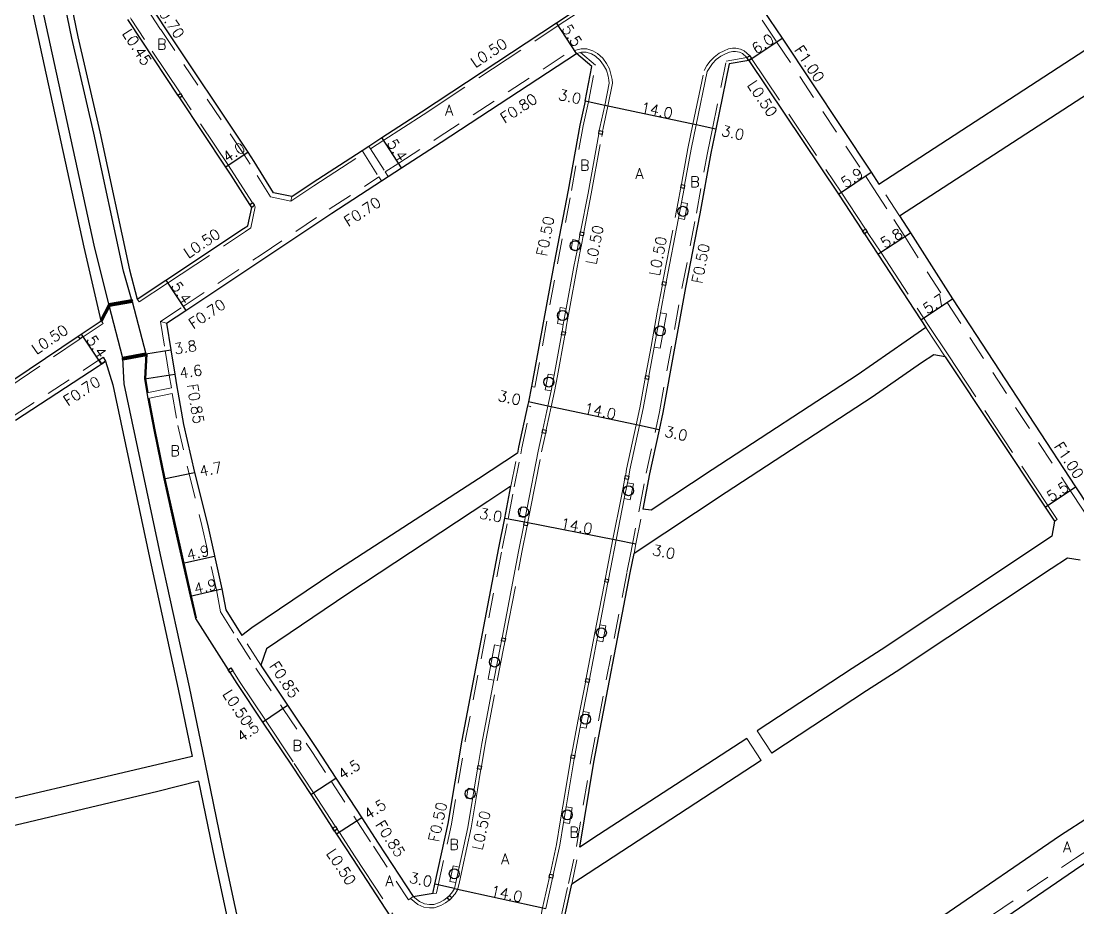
# Model space of a CAD drawing. Header units: metres. Extents: x -11200 to -10400, y -111600 to -111000.
# Drawn here: x -11055.8 to -10897.6, y -111261.6 to -111128.9 of the extents above; entities that cross this region are included whole.
import ezdxf

# ---------------------------------------------------------------- set-up
doc = ezdxf.new("R2010")
doc.units = ezdxf.units.M
doc.header["$LTSCALE"] = 2.5
doc.linetypes.add('22320', pattern=[2.5, 1.5, -1])
doc.linetypes.add('22330', pattern=[4, 3, -1])
doc.layers.get('0').update_dxf_attribs({"color": 150, "lineweight": 50})
for name, color, linetype, lineweight in [('2101000', 177, 'Continuous', 30), ('2102000', 191, 'Continuous', 30), ('2102001', 191, 'Continuous', 9), ('2203000', 5, 'Continuous', 50), ('2213000', 6, 'Continuous', 9), ('2232000', 4, '22320', 9), ('2233000', 62, '22330', 9), ('2236000', 3, 'Continuous', 15), ('6165200', 3, 'Continuous', 30), ('9201100', 215, 'Continuous', 30), ('9202200', 155, 'Continuous', 60), ('9203500', 155, 'Continuous', 30)]:
    doc.layers.add(name, color=color, linetype=linetype, lineweight=lineweight)
for name, color, linetype in [('2235000', 7, 'Continuous'), ('2238000', 11, 'Continuous'), ('9201500', 222, 'Continuous'), ('9202100', 82, 'Continuous'), ('9301100', 77, 'Continuous')]:
    doc.layers.add(name, color=color, linetype=linetype)
doc.styles.add('Dm_Anotation', font='txt.shx', dxfattribs={"bigfont": 'pscdm.shx'})

# ---------------------------------------------------------------- blocks, each defined once
blk = doc.blocks.new('223800')
at = {"color": 0, "linetype": 'Continuous'}
blk.add_circle((0, 0), 0.75, dxfattribs=at)

msp = doc.modelspace()

# ---------------------------------------------------------------- linework, layer by layer
at = {"layer": '2101000'}
for points in [[(-11018, -111154.59), (-11020.9, -111149.92), (-11021.78, -111148.52), (-11034.29, -111129.76), (-11047.47, -111109.55), (-11049.29, -111101.78), (-11050.55, -111096.37), (-11049.17, -111092.82), (-11046.05, -111090.77), (-11043.94, -111089.38), (-11042.69, -111088.56), (-11037.53, -111085.17), (-11022.29, -111075.15), (-11006.77, -111064.79), (-10998.1, -111059.1), (-10996.14, -111059.5)], [(-10947.55, -111123.03), (-10941.89, -111131.44), (-10928.57, -111151.5), (-10927.41, -111153.29)], [(-11015.25, -111155.14), (-11012.22, -111153.12), (-11004.74, -111148.26), (-11003.74, -111147.6), (-11001.77, -111146.32), (-10995.87, -111142.49), (-10975.67, -111129.15), (-10971.64, -111126.5), (-10971.29, -111126.26), (-10969.44, -111124.97)], [(-11038.37, -111170.52), (-11034.11, -111167.69), (-11022.46, -111159.95), (-11021.82, -111159.53), (-11021.25, -111156.79), (-11021.52, -111156.36), (-11024.32, -111151.98), (-11025.11, -111150.74), (-11032.01, -111140.39), (-11032.29, -111139.97), (-11037.66, -111131.93), (-11039.78, -111128.67)], [(-11034.02, -111174.11), (-11031.12, -111172.19), (-11019.46, -111164.44), (-11009.25, -111157.63), (-11001.84, -111152.81), (-11000.84, -111152.16), (-10998.83, -111150.85), (-10992.91, -111147.01), (-10972.64, -111133.74)], [(-10971.37, -111140.9), (-10970.36, -111135.7), (-10972.64, -111133.74)], [(-10946.87, -111134.78), (-10949.82, -111135.32)], [(-10946.87, -111134.78), (-10933.47, -111154.78), (-10929.84, -111160.3), (-10929.56, -111160.72), (-10927.55, -111163.77), (-10921.15, -111173.59), (-10920.39, -111174.75)], [(-10949.82, -111135.32), (-10951.81, -111145.07), (-10952.58, -111148.69), (-10954.21, -111157.75), (-10956.34, -111168.79), (-10959.75, -111187.46), (-10960.31, -111190.06), (-10961.72, -111196.65), (-10962.75, -111201.92)], [(-10971.37, -111140.9), (-10972.15, -111144.48), (-10973.89, -111154.18), (-10976, -111165.1), (-10979.37, -111183.56), (-10979.86, -111185.87), (-10980, -111186.48), (-10981.31, -111192.63), (-10981.5, -111193.57)], [(-11015.25, -111155.14), (-11018, -111154.59)], [(-10924.34, -111158.06), (-10922.69, -111160.61), (-10916.38, -111170.48), (-10897.98, -111198.59), (-10896.03, -111201.51), (-10895.37, -111202.51)], [(-11042.58, -111171.48), (-11039.14, -111170.84)], [(-11080.1, -111197.84), (-11077.75, -111196.31), (-11065.82, -111188.55), (-11059.47, -111184.29), (-11047.2, -111176.04), (-11046.78, -111175.76), (-11043.76, -111173.73)], [(-11034.02, -111174.11), (-11033.35, -111178.07), (-11032.76, -111181.72), (-11032.44, -111183.61), (-11032.3, -111184.45), (-11031.48, -111189.24), (-11029.8, -111196.45), (-11027.86, -111204.2), (-11025.7, -111213.85), (-11025.11, -111217), (-11022.72, -111220.82)], [(-11040.54, -111179.34), (-11037.1, -111178.71)], [(-11037.1, -111178.71), (-11037.3, -111182.44), (-11036.92, -111184.52), (-11036.77, -111185.36), (-11035.9, -111190.07), (-11034.4, -111197.4), (-11032.63, -111205.33), (-11030.48, -111214.95), (-11029.68, -111218.27), (-11024.79, -111225.96), (-11024.53, -111226.38), (-11023.5, -111228), (-11019.63, -111233.78), (-11015.3, -111240.24), (-11012.43, -111244.63), (-11009.14, -111249.68), (-11008.87, -111250.1), (-11008.56, -111250.57), (-11006.18, -111254.22), (-10999.08, -111265.05), (-10997.17, -111268.09)], [(-10917.48, -111179.13), (-10902.55, -111201.65), (-10901.15, -111203.75)], [(-11056.57, -111188.61), (-11044.22, -111180.54), (-11043.77, -111180.24), (-11043.69, -111180.19), (-11043.11, -111179.8)], [(-10994.12, -111259.36), (-10994.09, -111259.21), (-10993.84, -111258.06), (-10991.87, -111248.98), (-10989.78, -111236.5), (-10984.26, -111207.72), (-10983.39, -111203.28), (-10982.46, -111198.49)], [(-10972.18, -111252.48), (-10970.05, -111239.8), (-10964.62, -111211.48), (-10964.04, -111208.56)], [(-11019.9, -111225.26), (-11019.73, -111225.54), (-11015.89, -111231.27), (-11011.56, -111237.74), (-11008.66, -111242.18), (-11004.79, -111248.12), (-11002.34, -111251.88), (-10997.07, -111259.9)], [(-10879.17, -111237.07), (-10887.62, -111242.58), (-10895.89, -111247.95), (-10900.26, -111250.78), (-10917.84, -111262.81), (-10925.94, -111268.36), (-10927.87, -111269.68), (-10948.54, -111283.35), (-10948.96, -111283.62), (-10957.19, -111289.07), (-10968.22, -111296.13), (-10971.58, -111298.29)], [(-10876.52, -111241.74), (-10884.65, -111247.1), (-10897.19, -111255.35), (-10914.74, -111267.35), (-10924.8, -111274.24), (-10954.19, -111293.68), (-10965.25, -111300.76), (-10968.8, -111303.04)], [(-10979.18, -111287.37), (-10978.75, -111285.05), (-10977.08, -111276.16), (-10974.51, -111263.3), (-10974.3, -111262.31), (-10973.37, -111258.05)], [(-10997.07, -111259.9), (-10994.12, -111259.36)]]:
    msp.add_lwpolyline(points, dxfattribs=at)
at = {"layer": '2102000'}
for points in [[(-11042.58, -111171.48), (-11044.84, -111162.43), (-11052.33, -111128.15), (-11060.71, -111088.37), (-11066.17, -111063.44), (-11066.85, -111058.47), (-11066.96, -111050.18), (-11066.31, -111041.66), (-11065.01, -111033.52), (-11063.14, -111026.42), (-11061.41, -111021.68), (-11058.76, -111015.44), (-11055.98, -111010.19), (-11051.23, -111002.92), (-11049.24, -111000)], [(-11039.14, -111170.84), (-11040.43, -111166.32), (-11044.88, -111145.7), (-11048.15, -111131.47), (-11051.71, -111114.26), (-11056.26, -111093.9), (-11058.78, -111081.84), (-11061.66, -111068.93), (-11062.74, -111063.78), (-11063.39, -111057.08), (-11063.58, -111051.32), (-11063.36, -111046.35), (-11062.44, -111039.35), (-11060.76, -111030.58), (-11058.74, -111024.01), (-11056.42, -111018.44), (-11053.15, -111012.25), (-11046.32, -111001.61), (-11045.18, -111000)], [(-11043.76, -111173.73), (-11046.34, -111162.74), (-11053.82, -111128.46), (-11062.2, -111088.69), (-11067.68, -111063.68), (-11069.24, -111058.5)], [(-11055.48, -111093.76), (-11050.81, -111114.05), (-11047.25, -111131.28), (-11043.98, -111145.49), (-11039.53, -111166.1), (-11038.37, -111170.52)], [(-10927.41, -111153.29), (-10894.44, -111131.87)], [(-10924.34, -111158.06), (-10891.35, -111136.63)], [(-10920.39, -111174.75), (-10923.32, -111176.78), (-10930.66, -111181.86), (-10952.38, -111196.07), (-10961.5, -111202.09), (-10962.75, -111201.92)], [(-11015.71, -111327.45), (-11015.79, -111325.29), (-11015.72, -111316.14), (-11015.62, -111299.81), (-11017.2, -111292.36), (-11020.66, -111275.52), (-11025.31, -111253.96), (-11028.56, -111238.16), (-11030.58, -111228.51), (-11034.89, -111208.78), (-11040.33, -111183.17), (-11040.54, -111179.34)], [(-10917.48, -111179.13), (-10919.2, -111178.83), (-10921.04, -111180.06), (-10928.41, -111185.17), (-10950.25, -111199.46), (-10964.04, -111208.56)], [(-11043.11, -111179.8), (-11042.03, -111183.35), (-11036.55, -111209.14), (-11032.25, -111228.86), (-11030.14, -111238.94)], [(-10981.5, -111193.57), (-10987.31, -111197.37), (-11008.98, -111211.43), (-11021.22, -111219.71), (-11022.72, -111220.82)], [(-10982.46, -111198.49), (-10985.92, -111200.77), (-11006.87, -111214.59), (-11019.02, -111222.82), (-11019.9, -111225.26)], [(-10901.15, -111203.75), (-10901.51, -111205.99), (-10903.85, -111207.54), (-10927.05, -111222.96), (-10931.42, -111225.76), (-10945.63, -111235.08)], [(-10897.3, -111209.55), (-10899.21, -111209.26), (-10901.64, -111210.87), (-10924.84, -111226.29), (-10929.25, -111229.12), (-10943.44, -111238.42)], [(-10947.15, -111236.24), (-10969.36, -111250.65), (-10972.18, -111252.48)], [(-11030.14, -111238.94), (-11036.28, -111240.4), (-11065.64, -111247.25), (-11069.42, -111248.12)], [(-10945.01, -111239.52), (-10967.18, -111254.01), (-10973.37, -111258.05)], [(-11029.23, -111242.63), (-11035.32, -111244.18), (-11064.73, -111251.14), (-11068.57, -111252.03)], [(-11029.23, -111242.63), (-11026.83, -111254.24), (-11023.33, -111270.51)]]:
    msp.add_lwpolyline(points, dxfattribs=at)
at = {"layer": '2102001'}
for points in [[(-10945.01, -111239.52), (-10947.15, -111236.24)], [(-10943.44, -111238.42), (-10945.63, -111235.08)]]:
    msp.add_lwpolyline(points, dxfattribs=at)
at = {"layer": '2203000'}
for points in [[(-11039.14, -111170.84), (-11042.58, -111171.48), (-11042.61, -111171.28), (-11039.17, -111170.65)], [(-11037.06, -111178.9), (-11040.51, -111179.54), (-11040.54, -111179.34), (-11037.1, -111178.71)]]:
    msp.add_lwpolyline(points, close=True, dxfattribs=at)
at = {"layer": '2213000'}
for points in [[(-10997.07, -111259.9), (-10996.14, -111260.65), (-10995.38, -111261), (-10994.65, -111261.07), (-10994.02, -111261.07), (-10993.15, -111260.79), (-10992.52, -111260.42), (-10992.04, -111260.06), (-10991.68, -111259.71), (-10991.22, -111259.18), (-10990.91, -111258.7), (-10990.72, -111257.81), (-10990.21, -111255.47), (-10988.92, -111249.54), (-10988.22, -111245.32), (-10987.97, -111243.84), (-10987.46, -111240.78), (-10987.37, -111240.29), (-10986.82, -111236.99), (-10985, -111227.52), (-10984.02, -111222.41), (-10983.88, -111221.65), (-10983.78, -111221.16), (-10981.31, -111208.28), (-10980.54, -111204.34), (-10980.45, -111203.85), (-10980.32, -111203.21), (-10980.03, -111201.74), (-10978.37, -111193.24), (-10977.79, -111190.5), (-10977.68, -111190.01), (-10976.93, -111186.5), (-10976.44, -111184.24), (-10976.01, -111181.88), (-10974.91, -111175.83), (-10974.82, -111175.34), (-10974.63, -111174.29), (-10974.2, -111171.93), (-10973.04, -111165.61), (-10972.58, -111163.24), (-10972.3, -111161.77), (-10972.14, -111160.93), (-10972.04, -111160.43), (-10970.93, -111154.67), (-10969.33, -111145.77), (-10969.24, -111145.27), (-10969.15, -111144.85), (-10968.44, -111141.52), (-10967.79, -111138.18), (-10967.83, -111137.73), (-10967.93, -111137.14), (-10968.19, -111136.26), (-10968.6, -111135.51), (-10969.11, -111134.8), (-10969.81, -111134.17), (-10970.4, -111133.83), (-10971.2, -111133.54), (-10971.9, -111133.54), (-10972.06, -111133.59), (-10972.64, -111133.74)], [(-10977.23, -111261.67), (-10976.24, -111257.12), (-10976.14, -111256.63), (-10975.17, -111252.19), (-10974.61, -111248.81), (-10974.21, -111246.45), (-10973.06, -111239.6), (-10973, -111239.26), (-10972.91, -111238.77), (-10972.1, -111234.54), (-10971.64, -111232.18), (-10970.82, -111227.86), (-10970.72, -111227.37), (-10969.61, -111221.6), (-10969.16, -111219.24), (-10967.95, -111212.92), (-10967.85, -111212.43), (-10967.56, -111210.93), (-10966.71, -111206.54), (-10965.5, -111200.34), (-10965.04, -111197.98), (-10964.94, -111197.49), (-10964.84, -111197), (-10964.66, -111196.05), (-10963.24, -111189.43), (-10962.69, -111186.87), (-10961.9, -111182.52), (-10961.81, -111182.03), (-10961.01, -111177.67), (-10960.08, -111172.55), (-10959.33, -111168.45), (-10959.23, -111167.96), (-10957.38, -111158.41), (-10956.95, -111156.04), (-10956.57, -111153.93), (-10956.48, -111153.44), (-10955.52, -111148.06), (-10954.74, -111144.44), (-10953.08, -111136.47), (-10952.71, -111135.83), (-10952.29, -111135.23), (-10951.74, -111134.66), (-10951.05, -111134.16), (-10950.35, -111133.79), (-10949.77, -111133.56), (-10949.25, -111133.48), (-10948.85, -111133.44), (-10948.27, -111133.58), (-10947.83, -111133.78), (-10947.19, -111134.33), (-10947.15, -111134.36), (-10946.87, -111134.78)]]:
    msp.add_lwpolyline(points, dxfattribs=at)
at = {"layer": '2232000'}
for points in [[(-11018.43, -111155.21), (-11021.5, -111150.3), (-11022.37, -111148.9), (-11034.88, -111130.15), (-11048.13, -111109.83), (-11049.97, -111101.94), (-11051.28, -111096.32), (-11049.74, -111092.35), (-11046.44, -111090.18), (-11044.33, -111088.8), (-11043.94, -111089.38)], [(-10948.38, -111123.59), (-10942.72, -111132), (-10929.41, -111152.05), (-10928.25, -111153.84), (-10925.18, -111158.6), (-10923.53, -111161.15), (-10917.22, -111171.02), (-10898.81, -111199.14), (-10896.86, -111202.07), (-10896.2, -111203.06), (-10894.13, -111206.37), (-10892.52, -111208.79), (-10887.12, -111216.91), (-10884.49, -111220.86), (-10878.66, -111229.6), (-10875.18, -111234.96)], [(-11001.27, -111151.48), (-10999.26, -111150.18), (-10993.35, -111146.34), (-10973.08, -111133.08)], [(-10972.64, -111133.74), (-10972.93, -111133.3), (-10973.08, -111133.08)], [(-10970.88, -111141.01), (-10970.83, -111140.73), (-10969.81, -111135.51), (-10972.06, -111133.59), (-10972.64, -111133.74)], [(-10979.67, -111287.28), (-10979.24, -111284.96), (-10977.57, -111276.06), (-10975, -111263.2), (-10974.79, -111262.2), (-10973.86, -111257.95), (-10972.67, -111252.4), (-10970.55, -111239.72), (-10965.11, -111211.39), (-10964.54, -111208.46), (-10963.24, -111201.83), (-10962.21, -111196.55), (-10960.8, -111189.96), (-10960.24, -111187.36), (-10956.83, -111168.69), (-10954.7, -111157.66), (-10953.07, -111148.6), (-10952.3, -111144.97), (-10950.25, -111134.89)], [(-10947.15, -111134.36), (-10947.19, -111134.33), (-10950.25, -111134.89)], [(-10979.37, -111183.56), (-10978.88, -111183.66), (-10975.5, -111165.19), (-10973.4, -111154.27), (-10971.66, -111144.58), (-10970.88, -111141.01)], [(-11003.74, -111147.6), (-11003.47, -111148.03), (-11001.27, -111151.48), (-11000.84, -111152.16)], [(-11004.74, -111148.26), (-11004.48, -111148.68), (-11002.22, -111152.22), (-11001.84, -111152.81)], [(-11034.92, -111173.87), (-11031.51, -111171.6), (-11019.85, -111163.86), (-11009.64, -111157.04), (-11002.23, -111152.23), (-11002.22, -111152.22)], [(-10924.34, -111158.06), (-10927.41, -111153.29)], [(-11015.25, -111155.14), (-11015.38, -111155.83), (-11018.43, -111155.21)], [(-11034.02, -111174.11), (-11034.92, -111173.87), (-11034.19, -111178.21), (-11033.6, -111181.86), (-11033.27, -111183.78)], [(-10968.8, -111303.04), (-10970.24, -111302.24), (-10966.03, -111299.54), (-10954.98, -111292.46), (-10925.61, -111273.04), (-10915.55, -111266.16), (-10898, -111254.14), (-10885.45, -111245.88), (-10877.31, -111240.53), (-10872.45, -111237.9), (-10868.77, -111235.49), (-10841.72, -111217.77), (-10829.71, -111210.02), (-10825.17, -111206.99), (-10822.74, -111205.37), (-10802.9, -111192.15), (-10783.55, -111179.3), (-10780.06, -111176.99)], [(-11079.11, -111202.56), (-11075.3, -111200.09), (-11063.32, -111192.3), (-11056.96, -111188.02), (-11044.6, -111179.96), (-11044.08, -111179.6)], [(-11036.92, -111184.52), (-11033.27, -111183.78)], [(-11036.77, -111185.36), (-11033.13, -111184.62)], [(-11033.13, -111184.62), (-11032.31, -111189.4), (-11030.62, -111196.65), (-11028.69, -111204.39), (-11026.53, -111214.02), (-11025.92, -111217.31), (-11023.44, -111221.27), (-11020.62, -111225.72), (-11020.44, -111226), (-11016.59, -111231.75), (-11012.27, -111238.21), (-11009.38, -111242.64), (-11005.5, -111248.58), (-11003.05, -111252.35), (-10997.78, -111260.37)], [(-10993.63, -111259.45), (-10993.6, -111259.31), (-10993.35, -111258.17), (-10991.38, -111249.07), (-10989.29, -111236.59), (-10983.77, -111207.82), (-10982.9, -111203.37), (-10981.97, -111198.59), (-10981, -111193.66), (-10980.82, -111192.73), (-10979.51, -111186.59), (-10980, -111186.48)], [(-10982.46, -111198.49), (-10981.5, -111193.57)], [(-10964.04, -111208.56), (-10963.76, -111207.11), (-10962.75, -111201.92)], [(-11019.9, -111225.26), (-11022.72, -111220.82)], [(-10973.37, -111258.05), (-10972.18, -111252.48)], [(-10997.78, -111260.37), (-10997.51, -111260.19), (-10997.07, -111259.9)], [(-10993.63, -111259.45), (-10994.12, -111259.36)]]:
    msp.add_lwpolyline(points, dxfattribs=at)
at = {"layer": '2233000'}
for points in [[(-11003.47, -111148.03), (-11003.47, -111148.02), (-11001.5, -111146.74), (-10995.6, -111142.91), (-10975.39, -111129.57), (-10971.43, -111126.95)], [(-11031.92, -111139.72), (-11031.98, -111139.63), (-11037.28, -111131.68), (-11039.29, -111128.6), (-11039.4, -111128.43)], [(-10968.75, -111145.36), (-10968.67, -111144.96), (-10968.67, -111144.95), (-10967.95, -111141.63), (-10967.28, -111138.21), (-10967.33, -111137.66), (-10967.45, -111137.03), (-10967.72, -111136.07), (-10968.17, -111135.24), (-10968.74, -111134.46), (-10969.52, -111133.76), (-10970.19, -111133.37), (-10971.12, -111133.04), (-10971.97, -111133.04), (-10972.93, -111133.3)], [(-10956.97, -111153.35), (-10956.92, -111153.03), (-10956.01, -111147.97), (-10955.23, -111144.34), (-10953.56, -111136.29), (-10953.13, -111135.56), (-10952.68, -111134.91), (-10952.07, -111134.28), (-10951.32, -111133.73), (-10950.56, -111133.34), (-10949.9, -111133.07), (-10949.31, -111132.98), (-10948.82, -111132.94), (-10948.11, -111133.1), (-10947.56, -111133.35), (-10946.77, -111134.03), (-10946.73, -111134.09)], [(-10946.46, -111134.5), (-10933.06, -111154.51), (-10929.52, -111159.88), (-10929.42, -111160.03)], [(-11021.14, -111156.12), (-11023.94, -111151.74), (-11024.74, -111150.5), (-11031.56, -111140.27), (-11031.64, -111140.14)], [(-10971.55, -111160.53), (-10971.49, -111160.22), (-10970.44, -111154.76), (-10968.89, -111146.15), (-10968.84, -111145.85)], [(-11015.38, -111155.83), (-11011.95, -111153.54), (-11004.48, -111148.68)], [(-10959.72, -111167.87), (-10959.67, -111167.56), (-10957.87, -111158.31), (-10957.44, -111155.96), (-10957.1, -111154.06), (-10957.06, -111153.84)], [(-11038.09, -111170.93), (-11033.83, -111168.1), (-11022.18, -111160.37), (-11021.37, -111159.83), (-11020.72, -111156.69), (-11020.83, -111156.52)], [(-10929.15, -111160.44), (-10929, -111160.67), (-10927.13, -111163.5), (-10920.74, -111173.32), (-10919.97, -111174.47), (-10917.07, -111178.85), (-10902.14, -111201.37), (-10900.73, -111203.47)], [(-10974.32, -111175.43), (-10974.27, -111175.12), (-10974.13, -111174.38), (-10973.7, -111172.02), (-10972.55, -111165.7), (-10972.09, -111163.34), (-10971.81, -111161.86), (-10971.7, -111161.31), (-10971.65, -111161.02)], [(-10962.3, -111181.94), (-10962.27, -111181.8), (-10961.5, -111177.58), (-10960.57, -111172.46), (-10959.86, -111168.56), (-10959.82, -111168.36)], [(-11038.09, -111170.93), (-11038.37, -111170.52)], [(-11046.5, -111176.17), (-11046.34, -111176.06), (-11043.48, -111174.14)], [(-11043.48, -111174.14), (-11043.76, -111173.73)], [(-10917.48, -111179.13), (-10920.39, -111174.75)], [(-10977.19, -111190.12), (-10977.13, -111189.83), (-10976.44, -111186.61), (-10975.95, -111184.34), (-10975.52, -111181.97), (-10974.46, -111176.18), (-10974.41, -111175.92)], [(-11079.99, -111198.36), (-11077.48, -111196.73), (-11065.54, -111188.97), (-11059.2, -111184.71), (-11047.05, -111176.54), (-11046.92, -111176.45)], [(-10965.33, -111196.9), (-10965.29, -111196.7), (-10965.15, -111195.95), (-10963.73, -111189.33), (-10963.18, -111186.77), (-10962.43, -111182.65), (-10962.39, -111182.43)], [(-10979.96, -111203.95), (-10979.93, -111203.81), (-10979.83, -111203.31), (-10979.54, -111201.84), (-10977.88, -111193.34), (-10977.36, -111190.89), (-10977.3, -111190.61)], [(-10968.34, -111212.33), (-10968.3, -111212.14), (-10968.05, -111210.84), (-10967.2, -111206.44), (-10965.99, -111200.24), (-10965.53, -111197.89), (-10965.46, -111197.56), (-10965.43, -111197.39)], [(-10983.29, -111221.26), (-10983.22, -111220.86), (-10980.82, -111208.37), (-10980.09, -111204.65), (-10980.05, -111204.44)], [(-10901.15, -111203.75), (-10900.73, -111203.47)], [(-10971.21, -111227.28), (-10971.15, -111226.93), (-10970.1, -111221.5), (-10969.65, -111219.15), (-10968.47, -111213), (-10968.44, -111212.82)], [(-10986.88, -111240.37), (-10986.84, -111240.14), (-10986.33, -111237.08), (-10984.51, -111227.61), (-10983.53, -111222.51), (-10983.45, -111222.06), (-10983.39, -111221.75)], [(-11024.1, -111226.11), (-11023.99, -111226.29), (-11023.08, -111227.72), (-11019.21, -111233.5), (-11014.88, -111239.96), (-11012.02, -111244.36), (-11008.84, -111249.23), (-11008.72, -111249.41)], [(-10973.4, -111238.68), (-10973.37, -111238.5), (-10972.59, -111234.44), (-10972.14, -111232.09), (-10971.37, -111228.1), (-10971.31, -111227.77)], [(-10976.63, -111256.53), (-10976.57, -111256.27), (-10975.66, -111252.09), (-10975.1, -111248.73), (-10974.7, -111246.36), (-10973.55, -111239.52), (-10973.53, -111239.37), (-10973.5, -111239.17)], [(-10991.33, -111260.06), (-10991.32, -111260.05), (-10990.81, -111259.49), (-10990.44, -111258.89), (-10990.23, -111257.92), (-10989.72, -111255.58), (-10988.43, -111249.63), (-10987.72, -111245.4), (-10987.47, -111243.92), (-10987.01, -111241.14), (-10986.96, -111240.86)], [(-11008.45, -111249.83), (-11008.36, -111249.96), (-11008.14, -111250.3), (-11005.76, -111253.95), (-10998.66, -111264.78), (-10996.76, -111267.81)], [(-10979.66, -111271.22), (-10979.61, -111270.96), (-10978.33, -111264.55), (-10978.21, -111263.92), (-10977.72, -111261.57), (-10976.77, -111257.21), (-10976.73, -111257.02)], [(-10997.51, -111260.19), (-10996.4, -111261.08), (-10995.51, -111261.49), (-10994.67, -111261.57), (-10993.94, -111261.57), (-10992.94, -111261.25), (-10992.25, -111260.84), (-10991.71, -111260.44), (-10991.68, -111260.41)]]:
    msp.add_lwpolyline(points, dxfattribs=at)
at = {"layer": '2235000'}
for points in [[(-10946.87, -111134.78), (-10947.15, -111134.36), (-10946.73, -111134.09), (-10946.46, -111134.5)], [(-11031.64, -111140.14), (-11032.01, -111140.39), (-11032.29, -111139.97), (-11031.92, -111139.72)], [(-10968.84, -111145.85), (-10969.33, -111145.77), (-10969.24, -111145.27), (-10968.75, -111145.36)], [(-10956.57, -111153.93), (-10957.06, -111153.84), (-10956.97, -111153.35), (-10956.48, -111153.44)], [(-11020.83, -111156.52), (-11021.25, -111156.79), (-11021.52, -111156.36), (-11021.14, -111156.12), (-11021.1, -111156.1)], [(-10971.65, -111161.02), (-10972.14, -111160.93), (-10972.04, -111160.43), (-10971.55, -111160.53)], [(-10929.56, -111160.72), (-10929.84, -111160.3), (-10929.42, -111160.03), (-10929.15, -111160.44)], [(-10959.33, -111168.45), (-10959.82, -111168.36), (-10959.72, -111167.87), (-10959.23, -111167.96)], [(-11046.5, -111176.17), (-11046.92, -111176.45), (-11047.2, -111176.04), (-11046.78, -111175.76)], [(-10974.41, -111175.92), (-10974.91, -111175.83), (-10974.82, -111175.34), (-10974.32, -111175.43)], [(-11043.11, -111179.8), (-11043.69, -111180.19), (-11044.08, -111179.6), (-11043.5, -111179.21)], [(-10961.9, -111182.52), (-10962.39, -111182.43), (-10962.3, -111181.94), (-10961.81, -111182.03)], [(-10977.3, -111190.61), (-10977.79, -111190.5), (-10977.68, -111190.01), (-10977.19, -111190.12)], [(-10964.94, -111197.49), (-10965.43, -111197.39), (-10965.33, -111196.9), (-10964.84, -111197)], [(-10980.05, -111204.44), (-10980.54, -111204.34), (-10980.45, -111203.85), (-10979.96, -111203.95)], [(-10967.95, -111212.92), (-10968.44, -111212.82), (-10968.34, -111212.33), (-10967.85, -111212.43)], [(-10983.39, -111221.75), (-10983.88, -111221.65), (-10983.78, -111221.16), (-10983.29, -111221.26)], [(-11024.53, -111226.38), (-11024.79, -111225.96), (-11024.37, -111225.69), (-11024.1, -111226.11)], [(-10970.82, -111227.86), (-10971.31, -111227.77), (-10971.21, -111227.28), (-10970.72, -111227.37)], [(-10973, -111239.26), (-10973.5, -111239.17), (-10973.4, -111238.68), (-10972.91, -111238.77)], [(-10986.96, -111240.86), (-10987.46, -111240.78), (-10987.37, -111240.29), (-10986.88, -111240.37)], [(-11008.87, -111250.1), (-11009.14, -111249.68), (-11008.72, -111249.41), (-11008.45, -111249.83)], [(-10976.24, -111257.12), (-10976.73, -111257.02), (-10976.63, -111256.53), (-10976.14, -111256.63)], [(-10991.68, -111260.41), (-10992.04, -111260.06), (-10991.68, -111259.71), (-10991.33, -111260.06)]]:
    msp.add_lwpolyline(points, close=True, dxfattribs=at)
at = {"layer": '2236000'}
for points in [[(-10956.95, -111156.04), (-10956.06, -111156.21), (-10956.49, -111158.57), (-10957.38, -111158.41)], [(-10972.3, -111161.77), (-10972.58, -111163.24), (-10973.47, -111163.07), (-10973.18, -111161.6)], [(-10975.08, -111171.77), (-10974.2, -111171.93), (-10974.63, -111174.29), (-10975.51, -111174.13)], [(-10959.19, -111172.72), (-10960.13, -111177.83), (-10961.01, -111177.67), (-10960.08, -111172.55)], [(-10976.9, -111181.72), (-10976.01, -111181.88), (-10976.44, -111184.24), (-10977.33, -111184.08)], [(-10965.04, -111197.98), (-10964.15, -111198.16), (-10964.61, -111200.51), (-10965.5, -111200.34)], [(-10980.03, -111201.74), (-10980.32, -111203.21), (-10981.21, -111203.04), (-10980.92, -111201.57)], [(-10969.16, -111219.24), (-10968.28, -111219.41), (-10968.73, -111221.77), (-10969.61, -111221.6)], [(-10984.02, -111222.41), (-10985, -111227.52), (-10985.89, -111227.35), (-10984.91, -111222.24)], [(-10971.64, -111232.18), (-10970.76, -111232.35), (-10971.21, -111234.71), (-10972.1, -111234.54)], [(-10987.97, -111243.84), (-10988.22, -111245.32), (-10989.1, -111245.17), (-10988.85, -111243.69)], [(-10974.21, -111246.45), (-10973.32, -111246.6), (-10973.72, -111248.96), (-10974.61, -111248.81)], [(-10991.09, -111255.28), (-10990.21, -111255.47), (-10990.72, -111257.81), (-10991.6, -111257.62)]]:
    msp.add_lwpolyline(points, close=True, dxfattribs=at)
at = {"layer": '6165200'}
for points in [[(-11039.11, -111170.99), (-11042.55, -111171.63)], [(-11040.57, -111179.19), (-11037.13, -111178.56)], [(-11036.95, -111178.71), (-11037.15, -111182.43), (-11036.78, -111184.49)], [(-11036.62, -111185.33), (-11036.62, -111185.33), (-11035.76, -111190.04), (-11034.25, -111197.36), (-11032.48, -111205.3), (-11030.33, -111214.91), (-11029.54, -111218.21)]]:
    msp.add_lwpolyline(points, dxfattribs=at)
at = {"layer": '9201100'}
for points in [[(-10972.64, -111133.74), (-10975.67, -111129.15)], [(-10946.87, -111134.78), (-10941.89, -111131.44)], [(-10968.44, -111141.52), (-10971.37, -111140.9)], [(-10954.74, -111144.44), (-10968.44, -111141.52)], [(-10951.81, -111145.07), (-10954.74, -111144.44)], [(-10998.83, -111150.85), (-11001.77, -111146.32)], [(-11021.78, -111148.52), (-11025.11, -111150.74)], [(-10933.47, -111154.78), (-10928.57, -111151.5)], [(-10927.55, -111163.77), (-10922.69, -111160.61)], [(-11034.11, -111167.69), (-11031.12, -111172.19)], [(-10921.15, -111173.59), (-10916.38, -111170.48)], [(-11046.78, -111175.76), (-11043.77, -111180.24)], [(-11037.1, -111178.71), (-11033.35, -111178.07)], [(-11037.3, -111182.44), (-11032.76, -111181.72)], [(-10976.93, -111186.5), (-10979.86, -111185.87)], [(-10963.24, -111189.43), (-10976.93, -111186.5)], [(-10960.31, -111190.06), (-10963.24, -111189.43)], [(-11034.4, -111197.4), (-11029.8, -111196.45)], [(-10902.55, -111201.65), (-10897.98, -111198.59)], [(-10983.39, -111203.28), (-10980.45, -111203.85)], [(-10980.45, -111203.85), (-10966.71, -111206.54)], [(-10966.71, -111206.54), (-10963.76, -111207.11)], [(-11030.48, -111214.95), (-11025.7, -111213.85)], [(-11019.63, -111233.78), (-11015.89, -111231.27)], [(-11012.43, -111244.63), (-11008.66, -111242.18)], [(-11004.79, -111248.12), (-11008.56, -111250.57)], [(-10990.91, -111258.7), (-10993.84, -111258.06)], [(-10990.91, -111258.7), (-10977.23, -111261.67)]]:
    msp.add_lwpolyline(points, dxfattribs=at)
at = {"layer": '9201100', "flags": 128}
msp.add_lwpolyline([(-11031.58, -111210.03), (-11026.8, -111208.96)], dxfattribs=at)
at = {"layer": '9202200'}
msp.add_lwpolyline([(-11043.76, -111173.73), (-11042.58, -111171.48)], dxfattribs=at)
at = {"layer": '9301100'}
msp.add_lwpolyline([(-11037.1, -111178.71), (-11040.54, -111179.34), (-11042.58, -111171.48), (-11039.14, -111170.84)], close=True, dxfattribs=at)

# ---------------------------------------------------------------- block references
at = {"layer": '2238000'}
for p in [(-10956.73, -111157.37), (-10972.86, -111162.51), (-10974.74, -111172.96), (-10960.14, -111175.27), (-10976.81, -111182.91), (-10964.88, -111199.17), (-10980.6, -111202.34), (-10968.94, -111220.42), (-10984.94, -111224.8), (-10971.3, -111233.35), (-10988.56, -111244.5), (-10974.03, -111247.66), (-10990.94, -111256.48)]:
    msp.add_blockref('223800', p, dxfattribs=at)

# ---------------------------------------------------------------- texts
at = {"layer": '9201500', "style": 'Dm_Anotation'}
for s, rotation, p in [('5.5', 303.431, (-10974.95, -111130.06)), ('6.0', 33.8148, (-10945.76, -111133.92)), ('3.0', 347.9903, (-10975.49, -111140.65)), ('14.0', 347.9769, (-10963.13, -111142.55)), ('3.0', 347.9412, (-10951.1, -111146.04)), ('4.0', 33.6885, (-11024.91, -111150.14)), ('5.4', 303.0218, (-11001.09, -111147.19)), ('5.9', 33.8091, (-10932.41, -111153.95)), ('5.8', 33.0837, (-10926.52, -111162.98)), ('5.4', 303.5844, (-11033.42, -111168.55)), ('5.7', 33.0837, (-10920.16, -111172.83)), ('5.4', 303.9071, (-11046.08, -111176.62)), ('3.8', 9.5886, (-11032.73, -111178.78)), ('4.6', 9.0202, (-11031.94, -111182.4)), ('3.0', 347.9096, (-10984.53, -111185.69)), ('14.0', 347.9142, (-10971.63, -111187.54)), ('3.0', 347.9116, (-10959.6, -111191.03)), ('4.7', 11.5962, (-11028.9, -111197.08)), ('5.5', 33.7556, (-10901.65, -111200.92)), ('3.0', 348.9473, (-10987.3, -111203.27)), ('14.0', 348.9515, (-10975.13, -111204.79)), ('4.9', 12.6164, (-11030.8, -111209.6)), ('3.0', 348.9495, (-10961.42, -111208.78)), ('4.9', 12.9133, (-11029.67, -111214.66)), ('4.5', 33.8091, (-11022.79, -111236.86)), ('4.5', 33.1017, (-11007.68, -111242.49)), ('4.5', 33.1025, (-11003.81, -111248.43)), ('3.0', 347.7495, (-10997.8, -111257.77)), ('14.0', 347.7471, (-10985.61, -111259.75))]:
    msp.add_text(s, height=1.6, rotation=rotation, dxfattribs=at).set_placement(p)
at = {"layer": '9202100', "style": 'Dm_Anotation'}
for s, p in [('B', (-11035.44, -111133.18)), ('A', (-10992.34, -111143.03)), ('B', (-10972.15, -111151.28)), ('A', (-10963.86, -111152.52)), ('B', (-10955.66, -111153.75)), ('B', (-11033.43, -111194)), ('B', (-11015.16, -111238.11)), ('B', (-10973.74, -111251.06)), ('B', (-10991.68, -111252.91)), ('A', (-10899.87, -111253.26)), ('A', (-10983.94, -111255.06)), ('A', (-11001.25, -111258.34))]:
    msp.add_text(s, height=1.6, dxfattribs=at).set_placement(p)
at = {"layer": '9203500', "style": 'Dm_Anotation'}
for s, rotation, p in [('F0.70', 303.6901, (-11035.88, -111126.69)), ('L0.45', 302.5447, (-11040.69, -111130.72)), ('L0.50', 33.4311, (-10987.82, -111135.97)), ('F1.00', 303.9669, (-10940.16, -111133.23)), ('L0.50', 303.8095, (-10947.16, -111138.47)), ('F0.80', 33.1946, (-10983.39, -111144.26)), ('F0.70', 33.0219, (-11006.79, -111159.72)), ('F0.50', 79.0831, (-10977.11, -111164.21)), ('L0.50', 33.5845, (-11030.74, -111164.46)), ('L0.50', 79.0215, (-10969.73, -111165.46)), ('L0.50', 79.0215, (-10960.26, -111167.15)), ('F0.50', 79.0831, (-10953.87, -111168.29)), ('F0.70', 33.5845, (-11030.01, -111175.04)), ('L0.50', 33.9072, (-11053.49, -111178.85)), ('F0.70', 33.1307, (-11048.76, -111186.58)), ('F0.85', 279.6709, (-11030.95, -111183.33)), ('F1.00', 303.2059, (-10901.3, -111192.53)), ('F0.85', 303.8074, (-11018.69, -111225.38)), ('L0.50', 303.8044, (-11025.68, -111229.6)), ('F0.50', 77.751, (-10993.28, -111251.84)), ('L0.50', 77.751, (-10986.76, -111253.07)), ('F0.85', 303.281, (-11002.84, -111249.15)), ('L0.50', 303.1003, (-11010.15, -111253.4))]:
    msp.add_text(s, height=1.6, rotation=rotation, dxfattribs=at).set_placement(p)

doc.saveas('drawing.dxf')
